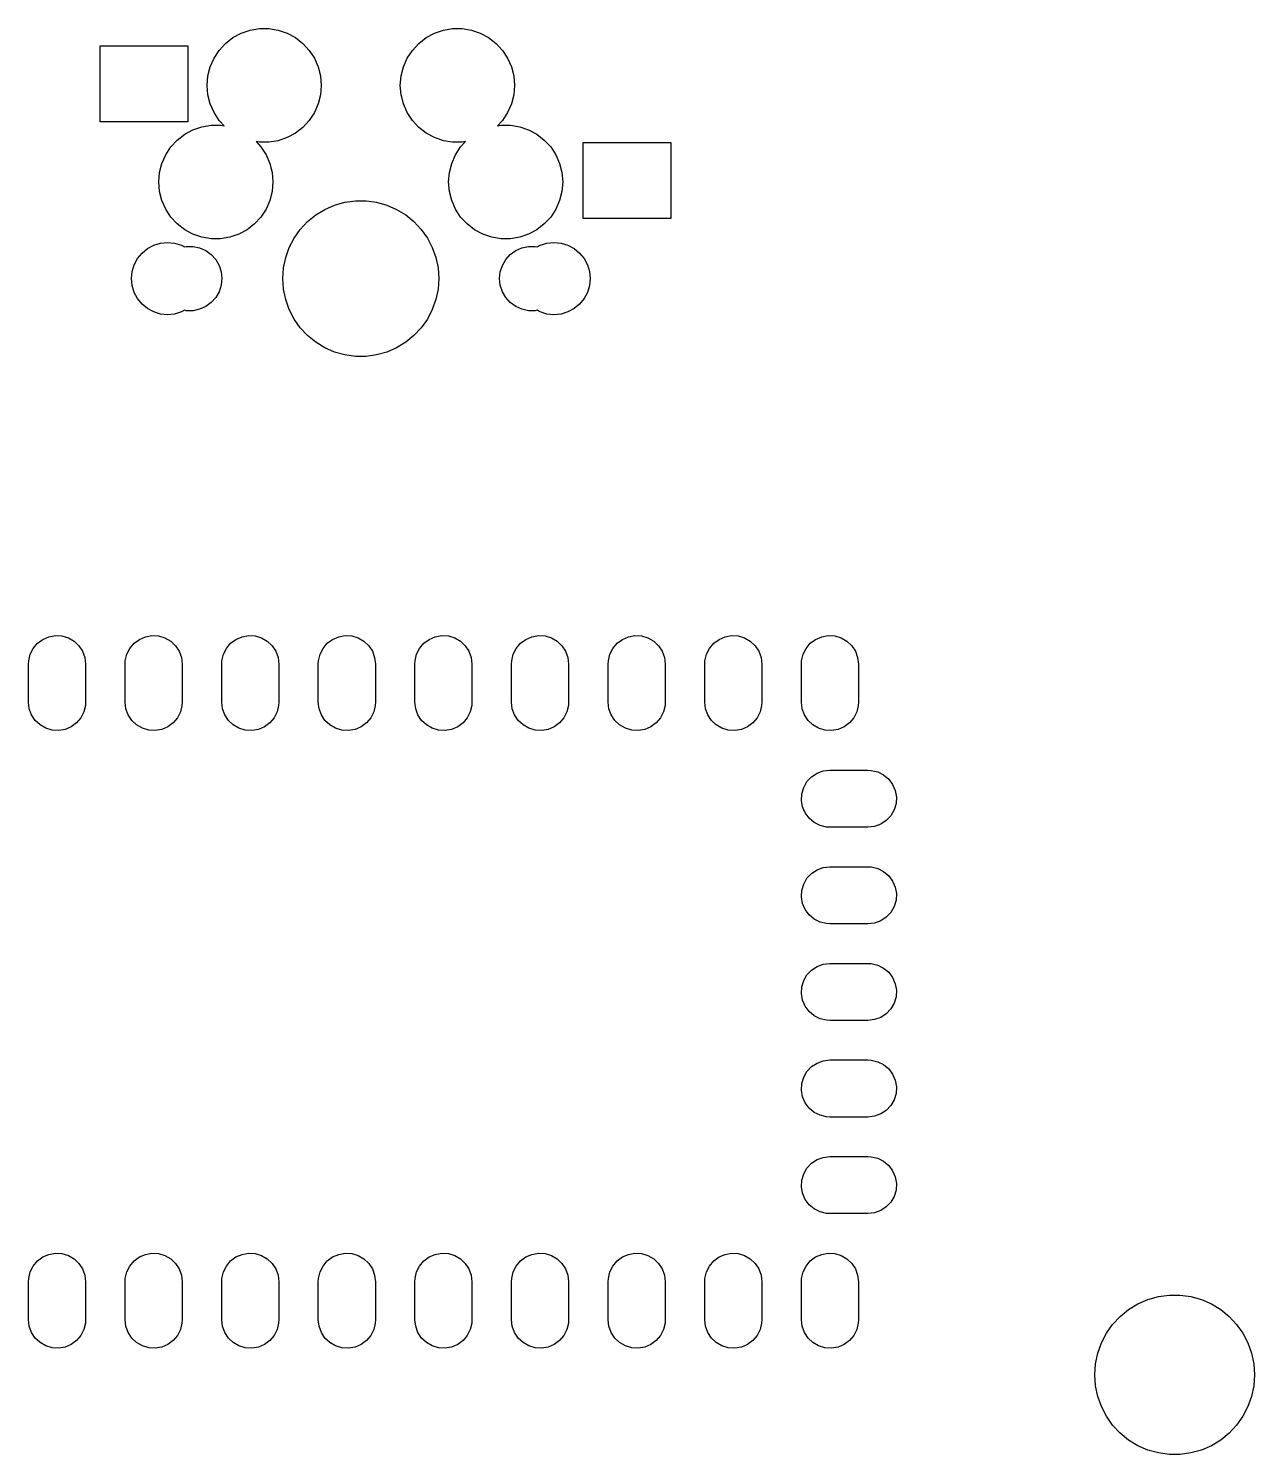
# Model space of a CAD drawing. Extents: x 145 to 238.3, y -131 to -36.4.
# Drawn here: x 145.05 to 177.28, y -131.03 to -93.54 of the extents above; entities that cross this region are included whole.
import ezdxf

# ---------------------------------------------------------------- set-up
doc = ezdxf.new("R2010")
doc.units = 0
doc.layers.add('BLACK', color=7, linetype='CONTINUOUS')

msp = doc.modelspace()

# ---------------------------------------------------------------- linework, layer by layer
at = {"layer": 'BLACK', "linetype": 'CONTINUOUS'}
for p, q in [((150.422, -93.7802), (150.639, -93.6623)), ((150.639, -93.6623), (150.874, -93.5819)), ((150.874, -93.5819), (151.118, -93.5411)), ((151.118, -93.5411), (151.366, -93.5411)), ((151.366, -93.5411), (151.61, -93.5819)), ((151.61, -93.5819), (151.845, -93.6623)), ((151.845, -93.6623), (152.062, -93.7802)), ((155.502, -93.7802), (155.719, -93.6623)), ((155.719, -93.6623), (155.954, -93.5819)), ((155.954, -93.5819), (156.198, -93.5411)), ((156.198, -93.5411), (156.446, -93.5411)), ((156.446, -93.5411), (156.69, -93.5819)), ((156.69, -93.5819), (156.925, -93.6623)), ((156.925, -93.6623), (157.142, -93.7802)), ((146.932, -95.996), (146.932, -93.996)), ((146.932, -93.996), (149.232, -93.996)), ((149.232, -93.996), (149.232, -95.996)), ((150.058, -94.1147), (150.226, -93.9324)), ((150.226, -93.9324), (150.422, -93.7802)), ((152.062, -93.7802), (152.258, -93.9324)), ((152.258, -93.9324), (152.426, -94.1147)), ((155.138, -94.1147), (155.306, -93.9324)), ((155.306, -93.9324), (155.502, -93.7802)), ((157.142, -93.7802), (157.338, -93.9324)), ((157.338, -93.9324), (157.506, -94.1147)), ((149.823, -94.549), (149.923, -94.3221)), ((149.923, -94.3221), (150.058, -94.1147)), ((152.426, -94.1147), (152.561, -94.3221)), ((152.561, -94.3221), (152.661, -94.549)), ((154.903, -94.549), (155.003, -94.3221)), ((155.003, -94.3221), (155.138, -94.1147)), ((157.506, -94.1147), (157.641, -94.3221)), ((157.641, -94.3221), (157.741, -94.549)), ((149.742, -95.036), (149.762, -94.7891)), ((149.762, -94.7891), (149.823, -94.549)), ((152.661, -94.549), (152.722, -94.7891)), ((152.722, -94.7891), (152.742, -95.036)), ((154.822, -95.036), (154.842, -94.7891)), ((154.842, -94.7891), (154.903, -94.549)), ((157.741, -94.549), (157.802, -94.7891)), ((157.802, -94.7891), (157.822, -95.036)), ((149.762, -95.2829), (149.742, -95.036)), ((152.742, -95.036), (152.722, -95.2829)), ((154.842, -95.2829), (154.822, -95.036)), ((157.822, -95.036), (157.802, -95.2829)), ((149.823, -95.523), (149.762, -95.2829)), ((149.923, -95.7499), (149.823, -95.523)), ((152.661, -95.523), (152.561, -95.7499)), ((152.722, -95.2829), (152.661, -95.523)), ((154.903, -95.523), (154.842, -95.2829)), ((155.003, -95.7499), (154.903, -95.523)), ((157.741, -95.523), (157.641, -95.7499)), ((157.802, -95.2829), (157.741, -95.523)), ((150.058, -95.9573), (149.923, -95.7499)), ((150.186, -96.0962), (150.058, -95.9573)), ((152.426, -95.9573), (152.258, -96.1396)), ((152.561, -95.7499), (152.426, -95.9573)), ((155.138, -95.9573), (155.003, -95.7499)), ((155.306, -96.1396), (155.138, -95.9573)), ((157.506, -95.9573), (157.378, -96.0962)), ((157.641, -95.7499), (157.506, -95.9573)), ((149.232, -95.996), (146.932, -95.996)), ((148.956, -96.4724), (149.152, -96.3203)), ((149.152, -96.3203), (149.369, -96.2023)), ((149.369, -96.2023), (149.604, -96.1219)), ((149.604, -96.1219), (149.848, -96.0811)), ((149.848, -96.0811), (150.096, -96.0811)), ((150.096, -96.0811), (150.186, -96.0962)), ((152.062, -96.2917), (151.845, -96.4097)), ((152.258, -96.1396), (152.062, -96.2917)), ((155.502, -96.2917), (155.306, -96.1396)), ((155.719, -96.4097), (155.502, -96.2917)), ((157.378, -96.0962), (157.468, -96.0811)), ((157.468, -96.0811), (157.716, -96.0811)), ((157.716, -96.0811), (157.96, -96.1219)), ((157.96, -96.1219), (158.195, -96.2023)), ((158.195, -96.2023), (158.412, -96.3202)), ((158.412, -96.3202), (158.608, -96.4724)), ((148.653, -96.8621), (148.788, -96.6547)), ((148.788, -96.6547), (148.956, -96.4724)), ((151.118, -96.5309), (151.028, -96.5158)), ((151.028, -96.5158), (151.156, -96.6547)), ((151.366, -96.5309), (151.118, -96.5309)), ((151.156, -96.6547), (151.291, -96.8621)), ((151.61, -96.4901), (151.366, -96.5309)), ((151.845, -96.4097), (151.61, -96.4901)), ((155.954, -96.4901), (155.719, -96.4097)), ((156.198, -96.5309), (155.954, -96.4901)), ((156.446, -96.5309), (156.198, -96.5309)), ((156.273, -96.8621), (156.408, -96.6547)), ((156.408, -96.6547), (156.536, -96.5158)), ((156.536, -96.5158), (156.446, -96.5309)), ((158.608, -96.4724), (158.776, -96.6547)), ((158.776, -96.6547), (158.911, -96.8621)), ((159.632, -98.536), (159.632, -96.536)), ((159.632, -96.536), (161.932, -96.536)), ((161.932, -96.536), (161.932, -98.536)), ((148.492, -97.3291), (148.553, -97.089)), ((148.553, -97.089), (148.653, -96.8621)), ((151.291, -96.8621), (151.391, -97.089)), ((151.391, -97.089), (151.452, -97.3291)), ((156.112, -97.3291), (156.173, -97.0889)), ((156.173, -97.0889), (156.273, -96.8621)), ((158.911, -96.8621), (159.011, -97.0889)), ((159.011, -97.0889), (159.072, -97.3291)), ((148.472, -97.576), (148.492, -97.3291)), ((151.452, -97.3291), (151.472, -97.576)), ((156.092, -97.576), (156.112, -97.3291)), ((159.072, -97.3291), (159.092, -97.576)), ((148.492, -97.8229), (148.472, -97.576)), ((148.553, -98.063), (148.492, -97.8229)), ((151.452, -97.8229), (151.391, -98.063)), ((151.472, -97.576), (151.452, -97.8229)), ((156.112, -97.8229), (156.092, -97.576)), ((156.173, -98.063), (156.112, -97.8229)), ((159.072, -97.8229), (159.011, -98.063)), ((159.092, -97.576), (159.072, -97.8229)), ((148.653, -98.2899), (148.553, -98.063)), ((151.391, -98.063), (151.291, -98.2899)), ((152.839, -98.2958), (153.095, -98.1844)), ((153.095, -98.1844), (153.365, -98.1089)), ((153.365, -98.1089), (153.642, -98.0708)), ((153.642, -98.0708), (153.922, -98.0708)), ((153.922, -98.0708), (154.199, -98.1089)), ((154.199, -98.1089), (154.469, -98.1844)), ((154.469, -98.1844), (154.725, -98.2958)), ((156.273, -98.2899), (156.173, -98.063)), ((159.011, -98.063), (158.911, -98.2899)), ((148.788, -98.4973), (148.653, -98.2899)), ((148.956, -98.6796), (148.788, -98.4973)), ((151.156, -98.4973), (150.988, -98.6796)), ((151.291, -98.2899), (151.156, -98.4973)), ((152.383, -98.6178), (152.6, -98.4412)), ((152.6, -98.4412), (152.839, -98.2958)), ((154.725, -98.2958), (154.964, -98.4412)), ((154.964, -98.4412), (155.181, -98.6178)), ((156.408, -98.4973), (156.273, -98.2899)), ((156.576, -98.6796), (156.408, -98.4973)), ((158.776, -98.4973), (158.608, -98.6796)), ((158.911, -98.2899), (158.776, -98.4973)), ((161.932, -98.536), (159.632, -98.536)), ((149.152, -98.8317), (148.956, -98.6796)), ((149.369, -98.9497), (149.152, -98.8317)), ((149.604, -99.0301), (149.369, -98.9497)), ((150.575, -98.9497), (150.34, -99.0301)), ((150.792, -98.8317), (150.575, -98.9497)), ((150.988, -98.6796), (150.792, -98.8317)), ((152.03, -99.0509), (152.192, -98.8223)), ((152.192, -98.8223), (152.383, -98.6178)), ((155.181, -98.6178), (155.372, -98.8223)), ((155.372, -98.8223), (155.534, -99.0509)), ((156.772, -98.8317), (156.576, -98.6796)), ((156.989, -98.9497), (156.772, -98.8317)), ((157.224, -99.0301), (156.989, -98.9497)), ((158.195, -98.9497), (157.96, -99.0301)), ((158.412, -98.8317), (158.195, -98.9497)), ((158.608, -98.6796), (158.412, -98.8317)), ((148.03, -99.4442), (148.174, -99.3261)), ((148.174, -99.3261), (148.338, -99.2383)), ((148.338, -99.2383), (148.517, -99.1843)), ((148.517, -99.1843), (148.702, -99.166)), ((148.702, -99.166), (148.887, -99.1843)), ((148.887, -99.1843), (149.066, -99.2383)), ((149.066, -99.2383), (149.145, -99.2809)), ((149.145, -99.2809), (149.193, -99.2707)), ((149.193, -99.2707), (149.371, -99.2707)), ((149.371, -99.2707), (149.545, -99.3076)), ((149.545, -99.3076), (149.707, -99.3799)), ((149.848, -99.0709), (149.604, -99.0301)), ((150.096, -99.0709), (149.848, -99.0709)), ((150.34, -99.0301), (150.096, -99.0709)), ((151.808, -99.5629), (151.902, -99.2993)), ((151.902, -99.2993), (152.03, -99.0509)), ((155.534, -99.0509), (155.662, -99.2993)), ((155.662, -99.2993), (155.756, -99.5629)), ((157.468, -99.0709), (157.224, -99.0301)), ((157.716, -99.0709), (157.468, -99.0709)), ((157.96, -99.0301), (157.716, -99.0709)), ((157.857, -99.3799), (158.019, -99.3076)), ((158.019, -99.3076), (158.193, -99.2707)), ((158.193, -99.2707), (158.371, -99.2707)), ((158.371, -99.2707), (158.419, -99.2809)), ((158.419, -99.2809), (158.498, -99.2383)), ((158.498, -99.2383), (158.677, -99.1843)), ((158.677, -99.1843), (158.862, -99.166)), ((158.862, -99.166), (159.047, -99.1843)), ((159.047, -99.1843), (159.226, -99.2383)), ((159.226, -99.2383), (159.39, -99.3261)), ((159.39, -99.3261), (159.534, -99.4442)), ((147.824, -99.7525), (147.912, -99.5882)), ((147.912, -99.5882), (148.03, -99.4442)), ((149.707, -99.3799), (149.851, -99.4843)), ((149.851, -99.4843), (149.97, -99.6164)), ((149.97, -99.6164), (150.059, -99.7703)), ((151.751, -99.8369), (151.808, -99.5629)), ((155.756, -99.5629), (155.813, -99.8369)), ((157.505, -99.7703), (157.594, -99.6164)), ((157.594, -99.6164), (157.713, -99.4843)), ((157.713, -99.4843), (157.857, -99.3799)), ((159.534, -99.4442), (159.652, -99.5882)), ((159.652, -99.5882), (159.74, -99.7525)), ((147.752, -100.116), (147.77, -99.9307)), ((147.77, -99.9307), (147.824, -99.7525)), ((150.059, -99.7703), (150.113, -99.9393)), ((150.113, -99.9393), (150.132, -100.116)), ((151.732, -100.116), (151.751, -99.8369)), ((155.813, -99.8369), (155.832, -100.116)), ((157.432, -100.116), (157.451, -99.9393)), ((157.451, -99.9393), (157.505, -99.7703)), ((159.74, -99.7525), (159.794, -99.9307)), ((159.794, -99.9307), (159.812, -100.116)), ((147.77, -100.301), (147.752, -100.116)), ((147.824, -100.48), (147.77, -100.301)), ((147.912, -100.644), (147.824, -100.48)), ((150.059, -100.462), (149.97, -100.616)), ((150.113, -100.293), (150.059, -100.462)), ((150.132, -100.116), (150.113, -100.293)), ((151.751, -100.395), (151.732, -100.116)), ((151.808, -100.669), (151.751, -100.395)), ((155.813, -100.395), (155.756, -100.669)), ((155.832, -100.116), (155.813, -100.395)), ((157.451, -100.293), (157.432, -100.116)), ((157.505, -100.462), (157.451, -100.293)), ((157.594, -100.616), (157.505, -100.462)), ((159.74, -100.48), (159.652, -100.644)), ((159.794, -100.301), (159.74, -100.48)), ((159.812, -100.116), (159.794, -100.301)), ((148.03, -100.788), (147.912, -100.644)), ((148.174, -100.906), (148.03, -100.788)), ((149.707, -100.852), (149.545, -100.924)), ((149.851, -100.748), (149.707, -100.852)), ((149.97, -100.616), (149.851, -100.748)), ((151.902, -100.933), (151.808, -100.669)), ((155.756, -100.669), (155.662, -100.933)), ((157.713, -100.748), (157.594, -100.616)), ((157.857, -100.852), (157.713, -100.748)), ((158.019, -100.924), (157.857, -100.852)), ((159.534, -100.788), (159.39, -100.906)), ((159.652, -100.644), (159.534, -100.788)), ((148.338, -100.994), (148.174, -100.906)), ((148.517, -101.048), (148.338, -100.994)), ((148.702, -101.066), (148.517, -101.048)), ((148.887, -101.048), (148.702, -101.066)), ((149.066, -100.994), (148.887, -101.048)), ((149.145, -100.951), (149.066, -100.994)), ((149.193, -100.961), (149.145, -100.951)), ((149.371, -100.961), (149.193, -100.961)), ((149.545, -100.924), (149.371, -100.961)), ((152.03, -101.181), (151.902, -100.933)), ((152.192, -101.41), (152.03, -101.181)), ((155.534, -101.181), (155.372, -101.41)), ((155.662, -100.933), (155.534, -101.181)), ((158.193, -100.961), (158.019, -100.924)), ((158.371, -100.961), (158.193, -100.961)), ((158.419, -100.951), (158.371, -100.961)), ((158.498, -100.994), (158.419, -100.951)), ((158.677, -101.048), (158.498, -100.994)), ((158.862, -101.066), (158.677, -101.048)), ((159.047, -101.048), (158.862, -101.066)), ((159.226, -100.994), (159.047, -101.048)), ((159.39, -100.906), (159.226, -100.994)), ((152.383, -101.614), (152.192, -101.41)), ((155.372, -101.41), (155.181, -101.614)), ((152.6, -101.791), (152.383, -101.614)), ((152.839, -101.936), (152.6, -101.791)), ((153.095, -102.048), (152.839, -101.936)), ((154.725, -101.936), (154.469, -102.048)), ((154.964, -101.791), (154.725, -101.936)), ((155.181, -101.614), (154.964, -101.791)), ((153.365, -102.123), (153.095, -102.048)), ((153.642, -102.161), (153.365, -102.123)), ((153.922, -102.161), (153.642, -102.161)), ((154.199, -102.123), (153.922, -102.161)), ((154.469, -102.048), (154.199, -102.123)), ((145.091, -109.995), (145.169, -109.84)), ((145.169, -109.84), (145.281, -109.706)), ((145.281, -109.706), (145.421, -109.602)), ((145.421, -109.602), (145.581, -109.534)), ((145.581, -109.534), (145.752, -109.503)), ((145.752, -109.503), (145.926, -109.513)), ((145.926, -109.513), (146.093, -109.563)), ((146.093, -109.563), (146.244, -109.65)), ((146.244, -109.65), (146.371, -109.77)), ((146.371, -109.77), (146.466, -109.915)), ((147.631, -109.995), (147.709, -109.84)), ((147.709, -109.84), (147.821, -109.706)), ((147.821, -109.706), (147.961, -109.602)), ((147.961, -109.602), (148.121, -109.534)), ((148.121, -109.534), (148.292, -109.503)), ((148.292, -109.503), (148.466, -109.513)), ((148.466, -109.513), (148.633, -109.563)), ((148.633, -109.563), (148.784, -109.65)), ((148.784, -109.65), (148.911, -109.77)), ((148.911, -109.77), (149.006, -109.915)), ((150.171, -109.995), (150.249, -109.84)), ((150.249, -109.84), (150.361, -109.706)), ((150.361, -109.706), (150.501, -109.602)), ((150.501, -109.602), (150.661, -109.534)), ((150.661, -109.534), (150.832, -109.503)), ((150.832, -109.503), (151.006, -109.513)), ((151.006, -109.513), (151.173, -109.563)), ((151.173, -109.563), (151.324, -109.65)), ((151.324, -109.65), (151.451, -109.77)), ((151.451, -109.77), (151.546, -109.915)), ((152.711, -109.995), (152.789, -109.84)), ((152.789, -109.84), (152.901, -109.706)), ((152.901, -109.706), (153.041, -109.602)), ((153.041, -109.602), (153.201, -109.534)), ((153.201, -109.534), (153.372, -109.503)), ((153.372, -109.503), (153.546, -109.513)), ((153.546, -109.513), (153.713, -109.563)), ((153.713, -109.563), (153.864, -109.65)), ((153.864, -109.65), (153.991, -109.77)), ((153.991, -109.77), (154.086, -109.915)), ((155.251, -109.995), (155.329, -109.84)), ((155.329, -109.84), (155.441, -109.706)), ((155.441, -109.706), (155.581, -109.602)), ((155.581, -109.602), (155.741, -109.534)), ((155.741, -109.534), (155.912, -109.503)), ((155.912, -109.503), (156.086, -109.513)), ((156.086, -109.513), (156.253, -109.563)), ((156.253, -109.563), (156.404, -109.65)), ((156.404, -109.65), (156.531, -109.77)), ((156.531, -109.77), (156.626, -109.915)), ((157.791, -109.995), (157.869, -109.84)), ((157.869, -109.84), (157.981, -109.706)), ((157.981, -109.706), (158.121, -109.602)), ((158.121, -109.602), (158.281, -109.534)), ((158.281, -109.534), (158.452, -109.503)), ((158.452, -109.503), (158.626, -109.513)), ((158.626, -109.513), (158.793, -109.563)), ((158.793, -109.563), (158.944, -109.65)), ((158.944, -109.65), (159.071, -109.77)), ((159.071, -109.77), (159.166, -109.915)), ((160.331, -109.995), (160.409, -109.84)), ((160.409, -109.84), (160.521, -109.706)), ((160.521, -109.706), (160.661, -109.602)), ((160.661, -109.602), (160.821, -109.534)), ((160.821, -109.534), (160.992, -109.503)), ((160.992, -109.503), (161.166, -109.513)), ((161.166, -109.513), (161.333, -109.563)), ((161.333, -109.563), (161.484, -109.65)), ((161.484, -109.65), (161.611, -109.77)), ((161.611, -109.77), (161.706, -109.915)), ((162.871, -109.995), (162.949, -109.84)), ((162.949, -109.84), (163.061, -109.706)), ((163.061, -109.706), (163.201, -109.602)), ((163.201, -109.602), (163.361, -109.534)), ((163.361, -109.534), (163.532, -109.503)), ((163.532, -109.503), (163.706, -109.513)), ((163.706, -109.513), (163.873, -109.563)), ((163.873, -109.563), (164.024, -109.65)), ((164.024, -109.65), (164.151, -109.77)), ((164.151, -109.77), (164.246, -109.915)), ((165.411, -109.995), (165.489, -109.84)), ((165.489, -109.84), (165.601, -109.706)), ((165.601, -109.706), (165.741, -109.602)), ((165.741, -109.602), (165.901, -109.534)), ((165.901, -109.534), (166.072, -109.503)), ((166.072, -109.503), (166.246, -109.513)), ((166.246, -109.513), (166.413, -109.563)), ((166.413, -109.563), (166.564, -109.65)), ((166.564, -109.65), (166.691, -109.77)), ((166.691, -109.77), (166.786, -109.915)), ((145.046, -110.252), (145.051, -110.165)), ((145.051, -110.165), (145.091, -109.995)), ((146.466, -109.915), (146.526, -110.079)), ((146.526, -110.079), (146.546, -110.252)), ((147.586, -110.252), (147.591, -110.165)), ((147.591, -110.165), (147.631, -109.995)), ((149.006, -109.915), (149.066, -110.079)), ((149.066, -110.079), (149.086, -110.252)), ((150.126, -110.252), (150.131, -110.165)), ((150.131, -110.165), (150.171, -109.995)), ((151.546, -109.915), (151.606, -110.079)), ((151.606, -110.079), (151.626, -110.252)), ((152.666, -110.252), (152.671, -110.165)), ((152.671, -110.165), (152.711, -109.995)), ((154.086, -109.915), (154.146, -110.079)), ((154.146, -110.079), (154.166, -110.252)), ((155.206, -110.252), (155.211, -110.165)), ((155.211, -110.165), (155.251, -109.995)), ((156.626, -109.915), (156.686, -110.079)), ((156.686, -110.079), (156.706, -110.252)), ((157.746, -110.252), (157.751, -110.165)), ((157.751, -110.165), (157.791, -109.995)), ((159.166, -109.915), (159.226, -110.079)), ((159.226, -110.079), (159.246, -110.252)), ((160.286, -110.252), (160.291, -110.165)), ((160.291, -110.165), (160.331, -109.995)), ((161.706, -109.915), (161.766, -110.079)), ((161.766, -110.079), (161.786, -110.252)), ((162.826, -110.252), (162.831, -110.165)), ((162.831, -110.165), (162.871, -109.995)), ((164.246, -109.915), (164.306, -110.079)), ((164.306, -110.079), (164.326, -110.252)), ((165.366, -110.252), (165.371, -110.165)), ((165.371, -110.165), (165.411, -109.995)), ((166.786, -109.915), (166.846, -110.079)), ((166.846, -110.079), (166.866, -110.252)), ((145.046, -111.252), (145.046, -110.252)), ((146.546, -110.252), (146.546, -111.252)), ((147.586, -111.252), (147.586, -110.252)), ((149.086, -110.252), (149.086, -111.252)), ((150.126, -111.252), (150.126, -110.252)), ((151.626, -110.252), (151.626, -111.252)), ((152.666, -111.252), (152.666, -110.252)), ((154.166, -110.252), (154.166, -111.252)), ((155.206, -111.252), (155.206, -110.252)), ((156.706, -110.252), (156.706, -111.252)), ((157.746, -111.252), (157.746, -110.252)), ((159.246, -110.252), (159.246, -111.252)), ((160.286, -111.252), (160.286, -110.252)), ((161.786, -110.252), (161.786, -111.252)), ((162.826, -111.252), (162.826, -110.252)), ((164.326, -110.252), (164.326, -111.252)), ((165.366, -111.252), (165.366, -110.252)), ((166.866, -110.252), (166.866, -111.252)), ((145.066, -111.425), (145.046, -111.252)), ((146.541, -111.339), (146.501, -111.509)), ((146.546, -111.252), (146.541, -111.339)), ((147.606, -111.425), (147.586, -111.252)), ((149.081, -111.339), (149.041, -111.509)), ((149.086, -111.252), (149.081, -111.339)), ((150.146, -111.425), (150.126, -111.252)), ((151.621, -111.339), (151.581, -111.509)), ((151.626, -111.252), (151.621, -111.339)), ((152.686, -111.425), (152.666, -111.252)), ((154.161, -111.339), (154.121, -111.509)), ((154.166, -111.252), (154.161, -111.339)), ((155.226, -111.425), (155.206, -111.252)), ((156.701, -111.339), (156.661, -111.509)), ((156.706, -111.252), (156.701, -111.339)), ((157.766, -111.425), (157.746, -111.252)), ((159.241, -111.339), (159.201, -111.509)), ((159.246, -111.252), (159.241, -111.339)), ((160.306, -111.425), (160.286, -111.252)), ((161.781, -111.339), (161.741, -111.509)), ((161.786, -111.252), (161.781, -111.339)), ((162.846, -111.425), (162.826, -111.252)), ((164.321, -111.339), (164.281, -111.509)), ((164.326, -111.252), (164.321, -111.339)), ((165.386, -111.425), (165.366, -111.252)), ((166.861, -111.339), (166.821, -111.509)), ((166.866, -111.252), (166.861, -111.339)), ((145.126, -111.589), (145.066, -111.425)), ((145.221, -111.734), (145.126, -111.589)), ((146.423, -111.664), (146.311, -111.798)), ((146.501, -111.509), (146.423, -111.664)), ((147.666, -111.589), (147.606, -111.425)), ((147.761, -111.734), (147.666, -111.589)), ((148.963, -111.664), (148.851, -111.798)), ((149.041, -111.509), (148.963, -111.664)), ((150.206, -111.589), (150.146, -111.425)), ((150.301, -111.734), (150.206, -111.589)), ((151.503, -111.664), (151.391, -111.798)), ((151.581, -111.509), (151.503, -111.664)), ((152.746, -111.589), (152.686, -111.425)), ((152.841, -111.734), (152.746, -111.589)), ((154.043, -111.664), (153.931, -111.798)), ((154.121, -111.509), (154.043, -111.664)), ((155.286, -111.589), (155.226, -111.425)), ((155.381, -111.734), (155.286, -111.589)), ((156.583, -111.664), (156.471, -111.798)), ((156.661, -111.509), (156.583, -111.664)), ((157.826, -111.589), (157.766, -111.425)), ((157.921, -111.734), (157.826, -111.589)), ((159.123, -111.664), (159.011, -111.798)), ((159.201, -111.509), (159.123, -111.664)), ((160.366, -111.589), (160.306, -111.425)), ((160.461, -111.734), (160.366, -111.589)), ((161.663, -111.664), (161.551, -111.798)), ((161.741, -111.509), (161.663, -111.664)), ((162.906, -111.589), (162.846, -111.425)), ((163.001, -111.734), (162.906, -111.589)), ((164.203, -111.664), (164.091, -111.798)), ((164.281, -111.509), (164.203, -111.664)), ((165.446, -111.589), (165.386, -111.425)), ((165.541, -111.734), (165.446, -111.589)), ((166.743, -111.664), (166.631, -111.798)), ((166.821, -111.509), (166.743, -111.664)), ((145.348, -111.854), (145.221, -111.734)), ((145.499, -111.941), (145.348, -111.854)), ((145.666, -111.991), (145.499, -111.941)), ((145.84, -112.001), (145.666, -111.991)), ((146.011, -111.97), (145.84, -112.001)), ((146.171, -111.902), (146.011, -111.97)), ((146.311, -111.798), (146.171, -111.902)), ((147.888, -111.854), (147.761, -111.734)), ((148.039, -111.941), (147.888, -111.854)), ((148.206, -111.991), (148.039, -111.941)), ((148.38, -112.001), (148.206, -111.991)), ((148.551, -111.97), (148.38, -112.001)), ((148.711, -111.902), (148.551, -111.97)), ((148.851, -111.798), (148.711, -111.902)), ((150.428, -111.854), (150.301, -111.734)), ((150.579, -111.941), (150.428, -111.854)), ((150.746, -111.991), (150.579, -111.941)), ((150.92, -112.001), (150.746, -111.991)), ((151.091, -111.97), (150.92, -112.001)), ((151.251, -111.902), (151.091, -111.97)), ((151.391, -111.798), (151.251, -111.902)), ((152.968, -111.854), (152.841, -111.734)), ((153.119, -111.941), (152.968, -111.854)), ((153.286, -111.991), (153.119, -111.941)), ((153.46, -112.001), (153.286, -111.991)), ((153.631, -111.97), (153.46, -112.001)), ((153.791, -111.902), (153.631, -111.97)), ((153.931, -111.798), (153.791, -111.902)), ((155.508, -111.854), (155.381, -111.734)), ((155.659, -111.941), (155.508, -111.854)), ((155.826, -111.991), (155.659, -111.941)), ((156, -112.001), (155.826, -111.991)), ((156.171, -111.97), (156, -112.001)), ((156.331, -111.902), (156.171, -111.97)), ((156.471, -111.798), (156.331, -111.902)), ((158.048, -111.854), (157.921, -111.734)), ((158.199, -111.941), (158.048, -111.854)), ((158.366, -111.991), (158.199, -111.941)), ((158.54, -112.001), (158.366, -111.991)), ((158.711, -111.97), (158.54, -112.001)), ((158.871, -111.902), (158.711, -111.97)), ((159.011, -111.798), (158.871, -111.902)), ((160.588, -111.854), (160.461, -111.734)), ((160.739, -111.941), (160.588, -111.854)), ((160.906, -111.991), (160.739, -111.941)), ((161.08, -112.001), (160.906, -111.991)), ((161.251, -111.97), (161.08, -112.001)), ((161.411, -111.902), (161.251, -111.97)), ((161.551, -111.798), (161.411, -111.902)), ((163.128, -111.854), (163.001, -111.734)), ((163.279, -111.941), (163.128, -111.854)), ((163.446, -111.991), (163.279, -111.941)), ((163.62, -112.001), (163.446, -111.991)), ((163.791, -111.97), (163.62, -112.001)), ((163.951, -111.902), (163.791, -111.97)), ((164.091, -111.798), (163.951, -111.902)), ((165.668, -111.854), (165.541, -111.734)), ((165.819, -111.941), (165.668, -111.854)), ((165.986, -111.991), (165.819, -111.941)), ((166.16, -112.001), (165.986, -111.991)), ((166.331, -111.97), (166.16, -112.001)), ((166.491, -111.902), (166.331, -111.97)), ((166.631, -111.798), (166.491, -111.902)), ((165.514, -113.344), (165.634, -113.217)), ((165.634, -113.217), (165.779, -113.122)), ((165.779, -113.122), (165.943, -113.062)), ((165.943, -113.062), (166.116, -113.042)), ((166.116, -113.042), (167.116, -113.042)), ((167.116, -113.042), (167.203, -113.047)), ((167.203, -113.047), (167.373, -113.087)), ((167.373, -113.087), (167.528, -113.165)), ((167.528, -113.165), (167.662, -113.277)), ((165.377, -113.662), (165.427, -113.495)), ((165.427, -113.495), (165.514, -113.344)), ((167.662, -113.277), (167.766, -113.417)), ((167.766, -113.417), (167.834, -113.577)), ((167.834, -113.577), (167.865, -113.748)), ((165.367, -113.836), (165.377, -113.662)), ((165.398, -114.007), (165.367, -113.836)), ((167.855, -113.922), (167.805, -114.089)), ((167.865, -113.748), (167.855, -113.922)), ((165.466, -114.167), (165.398, -114.007)), ((165.57, -114.307), (165.466, -114.167)), ((165.704, -114.419), (165.57, -114.307)), ((167.718, -114.24), (167.598, -114.367)), ((167.805, -114.089), (167.718, -114.24)), ((165.859, -114.497), (165.704, -114.419)), ((166.029, -114.537), (165.859, -114.497)), ((166.116, -114.542), (166.029, -114.537)), ((167.116, -114.542), (166.116, -114.542)), ((167.289, -114.522), (167.116, -114.542)), ((167.453, -114.462), (167.289, -114.522)), ((167.598, -114.367), (167.453, -114.462)), ((165.514, -115.884), (165.634, -115.757)), ((165.634, -115.757), (165.779, -115.662)), ((165.779, -115.662), (165.943, -115.602)), ((165.943, -115.602), (166.116, -115.582)), ((166.116, -115.582), (167.116, -115.582)), ((167.116, -115.582), (167.203, -115.587)), ((167.203, -115.587), (167.373, -115.627)), ((167.373, -115.627), (167.528, -115.705)), ((167.528, -115.705), (167.662, -115.817)), ((167.662, -115.817), (167.766, -115.957)), ((165.367, -116.376), (165.377, -116.202)), ((165.377, -116.202), (165.427, -116.035)), ((165.427, -116.035), (165.514, -115.884)), ((167.766, -115.957), (167.834, -116.117)), ((167.834, -116.117), (167.865, -116.288)), ((165.398, -116.547), (165.367, -116.376)), ((165.466, -116.707), (165.398, -116.547)), ((167.855, -116.462), (167.805, -116.629)), ((167.865, -116.288), (167.855, -116.462)), ((165.57, -116.847), (165.466, -116.707)), ((165.704, -116.959), (165.57, -116.847)), ((165.859, -117.037), (165.704, -116.959)), ((167.598, -116.907), (167.453, -117.002)), ((167.718, -116.78), (167.598, -116.907)), ((167.805, -116.629), (167.718, -116.78)), ((166.029, -117.077), (165.859, -117.037)), ((166.116, -117.082), (166.029, -117.077)), ((167.116, -117.082), (166.116, -117.082)), ((167.289, -117.062), (167.116, -117.082)), ((167.453, -117.002), (167.289, -117.062)), ((165.427, -118.575), (165.514, -118.424)), ((165.514, -118.424), (165.634, -118.297)), ((165.634, -118.297), (165.779, -118.202)), ((165.779, -118.202), (165.943, -118.142)), ((165.943, -118.142), (166.116, -118.122)), ((166.116, -118.122), (167.116, -118.122)), ((167.116, -118.122), (167.203, -118.127)), ((167.203, -118.127), (167.373, -118.167)), ((167.373, -118.167), (167.528, -118.245)), ((167.528, -118.245), (167.662, -118.357)), ((167.662, -118.357), (167.766, -118.497)), ((165.367, -118.916), (165.377, -118.742)), ((165.377, -118.742), (165.427, -118.575)), ((167.766, -118.497), (167.834, -118.657)), ((167.834, -118.657), (167.865, -118.828)), ((167.865, -118.828), (167.855, -119.002)), ((165.398, -119.087), (165.367, -118.916)), ((165.466, -119.247), (165.398, -119.087)), ((167.805, -119.169), (167.718, -119.32)), ((167.855, -119.002), (167.805, -119.169)), ((165.57, -119.387), (165.466, -119.247)), ((165.704, -119.499), (165.57, -119.387)), ((165.859, -119.577), (165.704, -119.499)), ((166.029, -119.617), (165.859, -119.577)), ((167.289, -119.602), (167.116, -119.622)), ((167.453, -119.542), (167.289, -119.602)), ((167.598, -119.447), (167.453, -119.542)), ((167.718, -119.32), (167.598, -119.447)), ((166.116, -119.622), (166.029, -119.617)), ((167.116, -119.622), (166.116, -119.622)), ((165.779, -120.742), (165.943, -120.682)), ((165.943, -120.682), (166.116, -120.662)), ((166.116, -120.662), (167.116, -120.662)), ((167.116, -120.662), (167.203, -120.667)), ((167.203, -120.667), (167.373, -120.707)), ((167.373, -120.707), (167.528, -120.785)), ((165.427, -121.115), (165.514, -120.964)), ((165.514, -120.964), (165.634, -120.837)), ((165.634, -120.837), (165.779, -120.742)), ((167.528, -120.785), (167.662, -120.897)), ((167.662, -120.897), (167.766, -121.037)), ((167.766, -121.037), (167.834, -121.197)), ((165.367, -121.456), (165.377, -121.282)), ((165.398, -121.627), (165.367, -121.456)), ((165.377, -121.282), (165.427, -121.115)), ((167.834, -121.197), (167.865, -121.368)), ((167.865, -121.368), (167.855, -121.542)), ((165.466, -121.787), (165.398, -121.627)), ((165.57, -121.927), (165.466, -121.787)), ((167.805, -121.709), (167.718, -121.86)), ((167.855, -121.542), (167.805, -121.709)), ((165.704, -122.039), (165.57, -121.927)), ((165.859, -122.117), (165.704, -122.039)), ((166.029, -122.157), (165.859, -122.117)), ((166.116, -122.162), (166.029, -122.157)), ((167.116, -122.162), (166.116, -122.162)), ((167.289, -122.142), (167.116, -122.162)), ((167.453, -122.082), (167.289, -122.142)), ((167.598, -121.987), (167.453, -122.082)), ((167.718, -121.86), (167.598, -121.987)), ((165.634, -123.377), (165.779, -123.282)), ((165.779, -123.282), (165.943, -123.222)), ((165.943, -123.222), (166.116, -123.202)), ((166.116, -123.202), (167.116, -123.202)), ((167.116, -123.202), (167.203, -123.207)), ((167.203, -123.207), (167.373, -123.247)), ((167.373, -123.247), (167.528, -123.325)), ((167.528, -123.325), (167.662, -123.437)), ((165.377, -123.822), (165.427, -123.655)), ((165.427, -123.655), (165.514, -123.504)), ((165.514, -123.504), (165.634, -123.377)), ((167.662, -123.437), (167.766, -123.577)), ((167.766, -123.577), (167.834, -123.737)), ((165.367, -123.996), (165.377, -123.822)), ((165.398, -124.167), (165.367, -123.996)), ((167.855, -124.082), (167.805, -124.249)), ((167.834, -123.737), (167.865, -123.908)), ((167.865, -123.908), (167.855, -124.082)), ((165.466, -124.327), (165.398, -124.167)), ((165.57, -124.467), (165.466, -124.327)), ((165.704, -124.579), (165.57, -124.467)), ((167.718, -124.4), (167.598, -124.527)), ((167.805, -124.249), (167.718, -124.4)), ((165.859, -124.657), (165.704, -124.579)), ((166.029, -124.697), (165.859, -124.657)), ((166.116, -124.702), (166.029, -124.697)), ((167.116, -124.702), (166.116, -124.702)), ((167.289, -124.682), (167.116, -124.702)), ((167.453, -124.622), (167.289, -124.682)), ((167.598, -124.527), (167.453, -124.622)), ((145.169, -126.08), (145.281, -125.946)), ((145.281, -125.946), (145.421, -125.842)), ((145.421, -125.842), (145.581, -125.774)), ((145.581, -125.774), (145.752, -125.743)), ((145.752, -125.743), (145.926, -125.753)), ((145.926, -125.753), (146.093, -125.803)), ((146.093, -125.803), (146.244, -125.89)), ((146.244, -125.89), (146.371, -126.01)), ((147.709, -126.08), (147.821, -125.946)), ((147.821, -125.946), (147.961, -125.842)), ((147.961, -125.842), (148.121, -125.774)), ((148.121, -125.774), (148.292, -125.743)), ((148.292, -125.743), (148.466, -125.753)), ((148.466, -125.753), (148.633, -125.803)), ((148.633, -125.803), (148.784, -125.89)), ((148.784, -125.89), (148.911, -126.01)), ((150.249, -126.08), (150.361, -125.946)), ((150.361, -125.946), (150.501, -125.842)), ((150.501, -125.842), (150.661, -125.774)), ((150.661, -125.774), (150.832, -125.743)), ((150.832, -125.743), (151.006, -125.753)), ((151.006, -125.753), (151.173, -125.803)), ((151.173, -125.803), (151.324, -125.89)), ((151.324, -125.89), (151.451, -126.01)), ((152.789, -126.08), (152.901, -125.946)), ((152.901, -125.946), (153.041, -125.842)), ((153.041, -125.842), (153.201, -125.774)), ((153.201, -125.774), (153.372, -125.743)), ((153.372, -125.743), (153.546, -125.753)), ((153.546, -125.753), (153.713, -125.803)), ((153.713, -125.803), (153.864, -125.89)), ((153.864, -125.89), (153.991, -126.01)), ((155.329, -126.08), (155.441, -125.946)), ((155.441, -125.946), (155.581, -125.842)), ((155.581, -125.842), (155.741, -125.774)), ((155.741, -125.774), (155.912, -125.743)), ((155.912, -125.743), (156.086, -125.753)), ((156.086, -125.753), (156.253, -125.803)), ((156.253, -125.803), (156.404, -125.89)), ((156.404, -125.89), (156.531, -126.01)), ((157.869, -126.08), (157.981, -125.946)), ((157.981, -125.946), (158.121, -125.842)), ((158.121, -125.842), (158.281, -125.774)), ((158.281, -125.774), (158.452, -125.743)), ((158.452, -125.743), (158.626, -125.753)), ((158.626, -125.753), (158.793, -125.803)), ((158.793, -125.803), (158.944, -125.89)), ((158.944, -125.89), (159.071, -126.01)), ((160.409, -126.08), (160.521, -125.946)), ((160.521, -125.946), (160.661, -125.842)), ((160.661, -125.842), (160.821, -125.774)), ((160.821, -125.774), (160.992, -125.743)), ((160.992, -125.743), (161.166, -125.753)), ((161.166, -125.753), (161.333, -125.803)), ((161.333, -125.803), (161.484, -125.89)), ((161.484, -125.89), (161.611, -126.01)), ((162.949, -126.08), (163.061, -125.946)), ((163.061, -125.946), (163.201, -125.842)), ((163.201, -125.842), (163.361, -125.774)), ((163.361, -125.774), (163.532, -125.743)), ((163.532, -125.743), (163.706, -125.753)), ((163.706, -125.753), (163.873, -125.803)), ((163.873, -125.803), (164.024, -125.89)), ((164.024, -125.89), (164.151, -126.01)), ((165.489, -126.08), (165.601, -125.946)), ((165.601, -125.946), (165.741, -125.842)), ((165.741, -125.842), (165.901, -125.774)), ((165.901, -125.774), (166.072, -125.743)), ((166.072, -125.743), (166.246, -125.753)), ((166.246, -125.753), (166.413, -125.803)), ((166.413, -125.803), (166.564, -125.89)), ((166.564, -125.89), (166.691, -126.01)), ((145.051, -126.405), (145.091, -126.235)), ((145.091, -126.235), (145.169, -126.08)), ((146.371, -126.01), (146.466, -126.155)), ((146.466, -126.155), (146.526, -126.319)), ((146.526, -126.319), (146.546, -126.492)), ((147.591, -126.405), (147.631, -126.235)), ((147.631, -126.235), (147.709, -126.08)), ((148.911, -126.01), (149.006, -126.155)), ((149.006, -126.155), (149.066, -126.319)), ((149.066, -126.319), (149.086, -126.492)), ((150.131, -126.405), (150.171, -126.235)), ((150.171, -126.235), (150.249, -126.08)), ((151.451, -126.01), (151.546, -126.155)), ((151.546, -126.155), (151.606, -126.319)), ((151.606, -126.319), (151.626, -126.492)), ((152.671, -126.405), (152.711, -126.235)), ((152.711, -126.235), (152.789, -126.08)), ((153.991, -126.01), (154.086, -126.155)), ((154.086, -126.155), (154.146, -126.319)), ((154.146, -126.319), (154.166, -126.492)), ((155.211, -126.405), (155.251, -126.235)), ((155.251, -126.235), (155.329, -126.08)), ((156.531, -126.01), (156.626, -126.155)), ((156.626, -126.155), (156.686, -126.319)), ((156.686, -126.319), (156.706, -126.492)), ((157.751, -126.405), (157.791, -126.235)), ((157.791, -126.235), (157.869, -126.08)), ((159.071, -126.01), (159.166, -126.155)), ((159.166, -126.155), (159.226, -126.319)), ((159.226, -126.319), (159.246, -126.492)), ((160.291, -126.405), (160.331, -126.235)), ((160.331, -126.235), (160.409, -126.08)), ((161.611, -126.01), (161.706, -126.155)), ((161.706, -126.155), (161.766, -126.319)), ((161.766, -126.319), (161.786, -126.492)), ((162.831, -126.405), (162.871, -126.235)), ((162.871, -126.235), (162.949, -126.08)), ((164.151, -126.01), (164.246, -126.155)), ((164.246, -126.155), (164.306, -126.319)), ((164.306, -126.319), (164.326, -126.492)), ((165.371, -126.405), (165.411, -126.235)), ((165.411, -126.235), (165.489, -126.08)), ((166.691, -126.01), (166.786, -126.155)), ((166.786, -126.155), (166.846, -126.319)), ((166.846, -126.319), (166.866, -126.492)), ((145.046, -126.492), (145.051, -126.405)), ((145.046, -127.492), (145.046, -126.492)), ((146.546, -126.492), (146.546, -127.492)), ((147.586, -126.492), (147.591, -126.405)), ((147.586, -127.492), (147.586, -126.492)), ((149.086, -126.492), (149.086, -127.492)), ((150.126, -126.492), (150.131, -126.405)), ((150.126, -127.492), (150.126, -126.492)), ((151.626, -126.492), (151.626, -127.492)), ((152.666, -126.492), (152.671, -126.405)), ((152.666, -127.492), (152.666, -126.492)), ((154.166, -126.492), (154.166, -127.492)), ((155.206, -126.492), (155.211, -126.405)), ((155.206, -127.492), (155.206, -126.492)), ((156.706, -126.492), (156.706, -127.492)), ((157.746, -126.492), (157.751, -126.405)), ((157.746, -127.492), (157.746, -126.492)), ((159.246, -126.492), (159.246, -127.492)), ((160.286, -126.492), (160.291, -126.405)), ((160.286, -127.492), (160.286, -126.492)), ((161.786, -126.492), (161.786, -127.492)), ((162.826, -126.492), (162.831, -126.405)), ((162.826, -127.492), (162.826, -126.492)), ((164.326, -126.492), (164.326, -127.492)), ((165.366, -126.492), (165.371, -126.405)), ((165.366, -127.492), (165.366, -126.492)), ((166.866, -126.492), (166.866, -127.492)), ((173.969, -127.224), (174.214, -127.075)), ((174.214, -127.075), (174.477, -126.961)), ((174.477, -126.961), (174.753, -126.884)), ((174.753, -126.884), (175.037, -126.845)), ((175.037, -126.845), (175.323, -126.845)), ((175.323, -126.845), (175.607, -126.884)), ((175.607, -126.884), (175.883, -126.961)), ((175.883, -126.961), (176.146, -127.075)), ((176.146, -127.075), (176.391, -127.224)), ((173.551, -127.615), (173.747, -127.405)), ((173.747, -127.405), (173.969, -127.224)), ((176.391, -127.224), (176.613, -127.405)), ((176.613, -127.405), (176.809, -127.615)), ((145.066, -127.665), (145.046, -127.492)), ((145.126, -127.829), (145.066, -127.665)), ((145.221, -127.974), (145.126, -127.829)), ((146.501, -127.749), (146.423, -127.904)), ((146.541, -127.579), (146.501, -127.749)), ((146.546, -127.492), (146.541, -127.579)), ((147.606, -127.665), (147.586, -127.492)), ((147.666, -127.829), (147.606, -127.665)), ((147.761, -127.974), (147.666, -127.829)), ((149.041, -127.749), (148.963, -127.904)), ((149.081, -127.579), (149.041, -127.749)), ((149.086, -127.492), (149.081, -127.579)), ((150.146, -127.665), (150.126, -127.492)), ((150.206, -127.829), (150.146, -127.665)), ((150.301, -127.974), (150.206, -127.829)), ((151.581, -127.749), (151.503, -127.904)), ((151.621, -127.579), (151.581, -127.749)), ((151.626, -127.492), (151.621, -127.579)), ((152.686, -127.665), (152.666, -127.492)), ((152.746, -127.829), (152.686, -127.665)), ((152.841, -127.974), (152.746, -127.829)), ((154.121, -127.749), (154.043, -127.904)), ((154.161, -127.579), (154.121, -127.749)), ((154.166, -127.492), (154.161, -127.579)), ((155.226, -127.665), (155.206, -127.492)), ((155.286, -127.829), (155.226, -127.665)), ((155.381, -127.974), (155.286, -127.829)), ((156.661, -127.749), (156.583, -127.904)), ((156.701, -127.579), (156.661, -127.749)), ((156.706, -127.492), (156.701, -127.579)), ((157.766, -127.665), (157.746, -127.492)), ((157.826, -127.829), (157.766, -127.665)), ((157.921, -127.974), (157.826, -127.829)), ((159.201, -127.749), (159.123, -127.904)), ((159.241, -127.579), (159.201, -127.749)), ((159.246, -127.492), (159.241, -127.579)), ((160.306, -127.665), (160.286, -127.492)), ((160.366, -127.829), (160.306, -127.665)), ((160.461, -127.974), (160.366, -127.829)), ((161.741, -127.749), (161.663, -127.904)), ((161.781, -127.579), (161.741, -127.749)), ((161.786, -127.492), (161.781, -127.579)), ((162.846, -127.665), (162.826, -127.492)), ((162.906, -127.829), (162.846, -127.665)), ((163.001, -127.974), (162.906, -127.829)), ((164.281, -127.749), (164.203, -127.904)), ((164.321, -127.579), (164.281, -127.749)), ((164.326, -127.492), (164.321, -127.579)), ((165.386, -127.665), (165.366, -127.492)), ((165.446, -127.829), (165.386, -127.665)), ((165.541, -127.974), (165.446, -127.829)), ((166.821, -127.749), (166.743, -127.904)), ((166.861, -127.579), (166.821, -127.749)), ((166.866, -127.492), (166.861, -127.579)), ((173.254, -128.103), (173.386, -127.849)), ((173.386, -127.849), (173.551, -127.615)), ((176.809, -127.615), (176.974, -127.849)), ((176.974, -127.849), (177.106, -128.103)), ((145.348, -128.094), (145.221, -127.974)), ((145.499, -128.181), (145.348, -128.094)), ((145.666, -128.231), (145.499, -128.181)), ((146.011, -128.21), (145.84, -128.241)), ((146.171, -128.142), (146.011, -128.21)), ((146.311, -128.038), (146.171, -128.142)), ((146.423, -127.904), (146.311, -128.038)), ((147.888, -128.094), (147.761, -127.974)), ((148.039, -128.181), (147.888, -128.094)), ((148.206, -128.231), (148.039, -128.181)), ((148.551, -128.21), (148.38, -128.241)), ((148.711, -128.142), (148.551, -128.21)), ((148.851, -128.038), (148.711, -128.142)), ((148.963, -127.904), (148.851, -128.038)), ((150.428, -128.094), (150.301, -127.974)), ((150.579, -128.181), (150.428, -128.094)), ((150.746, -128.231), (150.579, -128.181)), ((151.091, -128.21), (150.92, -128.241)), ((151.251, -128.142), (151.091, -128.21)), ((151.391, -128.038), (151.251, -128.142)), ((151.503, -127.904), (151.391, -128.038)), ((152.968, -128.094), (152.841, -127.974)), ((153.119, -128.181), (152.968, -128.094)), ((153.286, -128.231), (153.119, -128.181)), ((153.631, -128.21), (153.46, -128.241)), ((153.791, -128.142), (153.631, -128.21)), ((153.931, -128.038), (153.791, -128.142)), ((154.043, -127.904), (153.931, -128.038)), ((155.508, -128.094), (155.381, -127.974)), ((155.659, -128.181), (155.508, -128.094)), ((155.826, -128.231), (155.659, -128.181)), ((156.171, -128.21), (156, -128.241)), ((156.331, -128.142), (156.171, -128.21)), ((156.471, -128.038), (156.331, -128.142)), ((156.583, -127.904), (156.471, -128.038)), ((158.048, -128.094), (157.921, -127.974)), ((158.199, -128.181), (158.048, -128.094)), ((158.366, -128.231), (158.199, -128.181)), ((158.711, -128.21), (158.54, -128.241)), ((158.871, -128.142), (158.711, -128.21)), ((159.011, -128.038), (158.871, -128.142)), ((159.123, -127.904), (159.011, -128.038)), ((160.588, -128.094), (160.461, -127.974)), ((160.739, -128.181), (160.588, -128.094)), ((160.906, -128.231), (160.739, -128.181)), ((161.251, -128.21), (161.08, -128.241)), ((161.411, -128.142), (161.251, -128.21)), ((161.551, -128.038), (161.411, -128.142)), ((161.663, -127.904), (161.551, -128.038)), ((163.128, -128.094), (163.001, -127.974)), ((163.279, -128.181), (163.128, -128.094)), ((163.446, -128.231), (163.279, -128.181)), ((163.791, -128.21), (163.62, -128.241)), ((163.951, -128.142), (163.791, -128.21)), ((164.091, -128.038), (163.951, -128.142)), ((164.203, -127.904), (164.091, -128.038)), ((165.668, -128.094), (165.541, -127.974)), ((165.819, -128.181), (165.668, -128.094)), ((165.986, -128.231), (165.819, -128.181)), ((166.331, -128.21), (166.16, -128.241)), ((166.491, -128.142), (166.331, -128.21)), ((166.631, -128.038), (166.491, -128.142)), ((166.743, -127.904), (166.631, -128.038)), ((173.158, -128.373), (173.254, -128.103)), ((177.106, -128.103), (177.202, -128.373)), ((145.84, -128.241), (145.666, -128.231)), ((148.38, -128.241), (148.206, -128.231)), ((150.92, -128.241), (150.746, -128.231)), ((153.46, -128.241), (153.286, -128.231)), ((156, -128.241), (155.826, -128.231)), ((158.54, -128.241), (158.366, -128.231)), ((161.08, -128.241), (160.906, -128.231)), ((163.62, -128.241), (163.446, -128.231)), ((166.16, -128.241), (165.986, -128.231)), ((173.1, -128.654), (173.158, -128.373)), ((177.202, -128.373), (177.26, -128.654)), ((173.08, -128.94), (173.1, -128.654)), ((173.1, -129.226), (173.08, -128.94)), ((177.26, -128.654), (177.28, -128.94)), ((177.28, -128.94), (177.26, -129.226)), ((173.158, -129.507), (173.1, -129.226)), ((177.26, -129.226), (177.202, -129.507)), ((173.254, -129.777), (173.158, -129.507)), ((177.202, -129.507), (177.106, -129.777)), ((173.386, -130.031), (173.254, -129.777)), ((173.551, -130.265), (173.386, -130.031)), ((176.974, -130.031), (176.809, -130.265)), ((177.106, -129.777), (176.974, -130.031)), ((173.747, -130.475), (173.551, -130.265)), ((173.969, -130.656), (173.747, -130.475)), ((176.613, -130.475), (176.391, -130.656)), ((176.809, -130.265), (176.613, -130.475)), ((174.214, -130.805), (173.969, -130.656)), ((174.477, -130.919), (174.214, -130.805)), ((176.146, -130.805), (175.883, -130.919)), ((176.391, -130.656), (176.146, -130.805)), ((174.753, -130.996), (174.477, -130.919)), ((175.037, -131.035), (174.753, -130.996)), ((175.323, -131.035), (175.037, -131.035)), ((175.607, -130.996), (175.323, -131.035)), ((175.883, -130.919), (175.607, -130.996))]:
    msp.add_line(p, q, dxfattribs=at)

doc.saveas('drawing.dxf')
